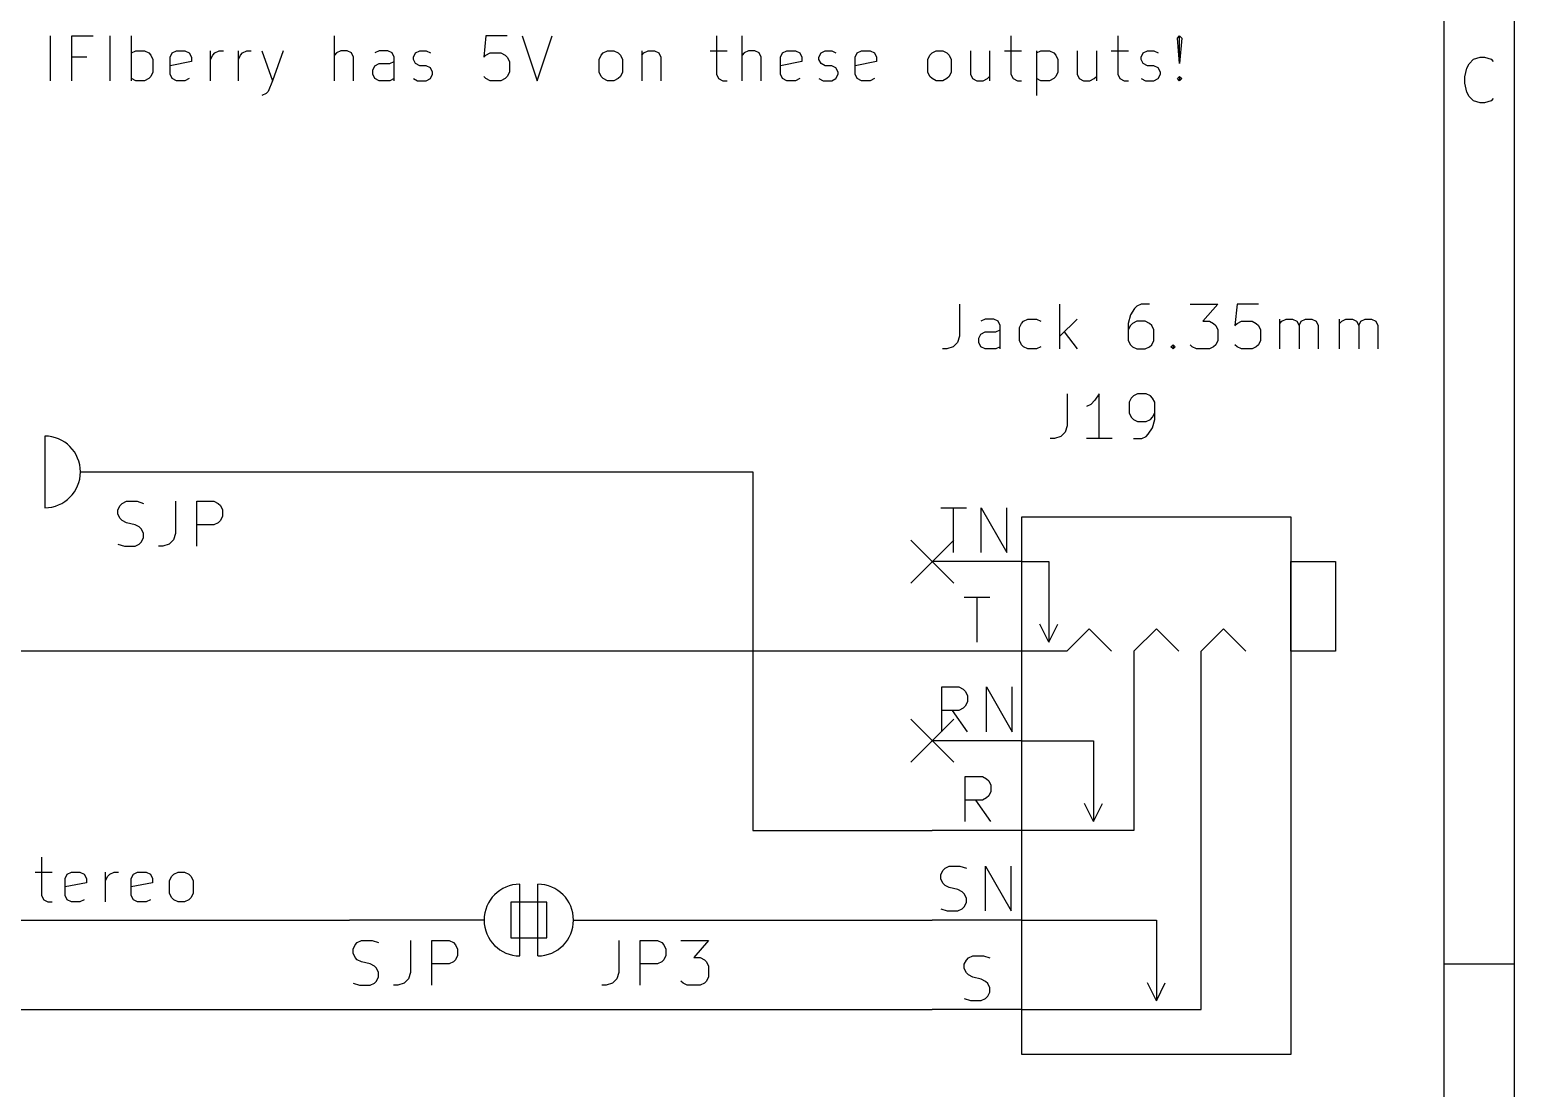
# Model space of a CAD drawing. Header units: millimetres. Extents: x 10 to 287, y -200 to -10.
# Drawn here: x 244.94 to 287, y -163.52 to -133.52 of the extents above; entities that cross this region are included whole.
import ezdxf

# ---------------------------------------------------------------- set-up
doc = ezdxf.new("R2010")
doc.units = ezdxf.units.MM
for name, color, linetype in [('BLUE', 174, 'CONTINUOUS'), ('GREENSIXTYFIVE', 129, 'CONTINUOUS'), ('LIGHTBLUE', 172, 'CONTINUOUS'), ('LIGHTGREEN', 92, 'CONTINUOUS'), ('LIGHTRED', 12, 'CONTINUOUS'), ('RED', 14, 'CONTINUOUS'), ('REDSIX', 19, 'CONTINUOUS'), ('WHITE', 250, 'CONTINUOUS')]:
    doc.layers.add(name, color=color, linetype=linetype)

msp = doc.modelspace()

# ---------------------------------------------------------------- linework, layer by layer
at = {"layer": 'BLUE', "linetype": 'CONTINUOUS'}
for p, q in [((269.9004, -147.9804), (271.1196, -149.1996)), ((271.1196, -147.9804), (269.9004, -149.1996)), ((269.9004, -153.0604), (271.1196, -154.2796)), ((271.1196, -153.0604), (269.9004, -154.2796))]:
    msp.add_line(p, q, dxfattribs=at)
at = {"layer": 'GREENSIXTYFIVE', "linetype": 'CONTINUOUS'}
for p, q in [((271.2864, -141.2951), (271.2864, -142.2023)), ((274.1287, -142.5651), (274.1287, -141.2951)), ((276.4268, -141.2951), (276.3059, -141.3556)), ((276.6687, -141.2951), (276.4268, -141.2951)), ((277.8178, -141.2951), (278.604, -141.2951)), ((278.604, -141.2951), (278.1806, -141.7789)), ((279.1482, -141.2951), (279.0878, -141.8999)), ((279.753, -141.2951), (279.1482, -141.2951)), ((272.0121, -141.7185), (271.8911, -141.7789)), ((272.254, -141.7185), (272.0121, -141.7185)), ((272.3749, -141.7789), (272.254, -141.7185)), ((273.1006, -141.7789), (273.2216, -141.7185)), ((273.2216, -141.7185), (273.4635, -141.7185)), ((273.4635, -141.7185), (273.5844, -141.7789)), ((274.6125, -141.7185), (274.1287, -142.2023)), ((276.1244, -141.5975), (276.064, -141.8394)), ((276.2454, -141.4161), (276.1244, -141.5975)), ((276.3059, -141.3556), (276.2454, -141.4161)), ((280.3577, -142.5651), (280.3577, -141.7185)), ((280.4182, -141.7789), (280.5392, -141.7185)), ((280.5392, -141.7185), (280.7206, -141.7185)), ((280.7206, -141.7185), (280.8415, -141.7789)), ((280.9625, -141.7789), (281.0834, -141.7185)), ((281.0834, -141.7185), (281.2649, -141.7185)), ((281.2649, -141.7185), (281.3858, -141.7789)), ((282.051, -142.5651), (282.051, -141.7185)), ((282.1115, -141.7789), (282.2325, -141.7185)), ((282.2325, -141.7185), (282.4139, -141.7185)), ((282.4139, -141.7185), (282.5348, -141.7789)), ((282.6558, -141.7789), (282.7767, -141.7185)), ((282.7767, -141.7185), (282.9582, -141.7185)), ((282.9582, -141.7185), (283.0791, -141.7789)), ((271.8307, -142.2627), (271.8911, -142.1418)), ((271.8911, -142.1418), (272.0121, -142.0813)), ((272.0121, -142.0813), (272.3145, -142.0813)), ((272.3145, -142.0813), (272.4354, -142.0208)), ((272.4354, -141.8999), (272.3749, -141.7789)), ((272.4354, -142.5651), (272.4354, -141.8999)), ((272.9797, -141.9604), (273.0401, -141.8394)), ((272.9797, -142.3232), (272.9797, -141.9604)), ((273.0401, -141.8394), (273.1006, -141.7789)), ((274.2497, -142.0813), (274.6125, -142.5651)), ((276.064, -141.8394), (276.064, -142.3232)), ((276.1244, -141.8999), (276.064, -142.0208)), ((276.1849, -141.8394), (276.1244, -141.8999)), ((276.3059, -141.7789), (276.1849, -141.8394)), ((276.5478, -141.7789), (276.3059, -141.7789)), ((276.6687, -141.8394), (276.5478, -141.7789)), ((276.7292, -141.8999), (276.6687, -141.8394)), ((276.7897, -142.0208), (276.7292, -141.8999)), ((276.7897, -142.3232), (276.7897, -142.0208)), ((278.1806, -141.7789), (278.3621, -141.7789)), ((278.3621, -141.7789), (278.483, -141.8394)), ((278.483, -141.8394), (278.5435, -141.8999)), ((278.5435, -141.8999), (278.604, -142.0208)), ((278.604, -142.0208), (278.604, -142.3232)), ((279.0878, -141.8999), (279.1482, -141.8394)), ((279.1482, -141.8394), (279.2692, -141.7789)), ((279.2692, -141.7789), (279.5716, -141.7789)), ((279.5716, -141.7789), (279.6925, -141.8394)), ((279.6925, -141.8394), (279.753, -141.8999)), ((279.753, -141.8999), (279.8135, -142.0208)), ((279.8135, -142.0208), (279.8135, -142.3232)), ((280.3577, -141.8394), (280.4182, -141.7789)), ((280.8415, -141.7789), (280.902, -141.8999)), ((280.902, -141.8999), (280.9625, -141.7789)), ((280.902, -141.8999), (280.902, -142.5651)), ((281.3858, -141.7789), (281.4463, -141.8999)), ((281.4463, -141.8999), (281.4463, -142.5651)), ((282.051, -141.8394), (282.1115, -141.7789)), ((282.5348, -141.7789), (282.5953, -141.8999)), ((282.5953, -141.8999), (282.6558, -141.7789)), ((282.5953, -141.8999), (282.5953, -142.5651)), ((283.0791, -141.7789), (283.1396, -141.8999)), ((283.1396, -141.8999), (283.1396, -142.5651)), ((270.9235, -142.5651), (270.8026, -142.5651)), ((271.105, -142.5047), (270.9235, -142.5651)), ((271.2259, -142.3837), (271.105, -142.5047)), ((271.2864, -142.2023), (271.2259, -142.3837)), ((271.8307, -142.3837), (271.8307, -142.2627)), ((271.8911, -142.5047), (271.8307, -142.3837)), ((272.0121, -142.5651), (271.8911, -142.5047)), ((272.3145, -142.5651), (272.0121, -142.5651)), ((272.4354, -142.5047), (272.3145, -142.5651)), ((273.0401, -142.4442), (272.9797, -142.3232)), ((273.1006, -142.5047), (273.0401, -142.4442)), ((273.2216, -142.5651), (273.1006, -142.5047)), ((273.4635, -142.5651), (273.2216, -142.5651)), ((273.5844, -142.5047), (273.4635, -142.5651)), ((276.064, -142.3232), (276.1244, -142.4442)), ((276.1244, -142.4442), (276.1849, -142.5047)), ((276.1849, -142.5047), (276.3059, -142.5651)), ((276.3059, -142.5651), (276.5478, -142.5651)), ((276.5478, -142.5651), (276.6687, -142.5047)), ((276.6687, -142.5047), (276.7292, -142.4442)), ((276.7292, -142.4442), (276.7897, -142.3232)), ((277.2735, -142.5047), (277.3339, -142.4442)), ((277.3339, -142.5651), (277.2735, -142.5047)), ((277.3339, -142.4442), (277.3944, -142.5047)), ((277.3339, -142.4442), (277.3339, -142.5651)), ((277.3944, -142.5047), (277.3339, -142.5651)), ((277.8783, -142.5047), (277.8178, -142.4442)), ((277.9992, -142.5651), (277.8783, -142.5047)), ((278.3621, -142.5651), (277.9992, -142.5651)), ((278.483, -142.5047), (278.3621, -142.5651)), ((278.5435, -142.4442), (278.483, -142.5047)), ((278.604, -142.3232), (278.5435, -142.4442)), ((279.1482, -142.5047), (279.0878, -142.4442)), ((279.2692, -142.5651), (279.1482, -142.5047)), ((279.5716, -142.5651), (279.2692, -142.5651)), ((279.6925, -142.5047), (279.5716, -142.5651)), ((279.753, -142.4442), (279.6925, -142.5047)), ((279.8135, -142.3232), (279.753, -142.4442)), ((274.3344, -143.8351), (274.3344, -144.7423)), ((275.2415, -143.8351), (275.1206, -144.0166)), ((275.2415, -145.1051), (275.2415, -143.8351)), ((276.3301, -143.8351), (276.2091, -143.8956)), ((276.572, -143.8351), (276.3301, -143.8351)), ((276.6929, -143.8956), (276.572, -143.8351)), ((274.9996, -144.1375), (274.8787, -144.198)), ((275.1206, -144.0166), (274.9996, -144.1375)), ((276.1486, -143.9561), (276.0882, -144.077)), ((276.0882, -144.077), (276.0882, -144.3794)), ((276.2091, -143.8956), (276.1486, -143.9561)), ((276.7534, -143.9561), (276.6929, -143.8956)), ((276.8139, -144.077), (276.7534, -143.9561)), ((276.8139, -144.5608), (276.8139, -144.077)), ((276.0882, -144.3794), (276.1486, -144.5004)), ((276.1486, -144.5004), (276.2091, -144.5608)), ((276.2091, -144.5608), (276.3301, -144.6213)), ((276.3301, -144.6213), (276.572, -144.6213)), ((276.572, -144.6213), (276.6929, -144.5608)), ((276.6929, -144.5608), (276.7534, -144.5004)), ((276.7534, -144.5004), (276.8139, -144.3794)), ((276.7534, -144.8027), (276.8139, -144.5608)), ((273.9715, -145.1051), (273.8506, -145.1051)), ((274.153, -145.0447), (273.9715, -145.1051)), ((274.2739, -144.9237), (274.153, -145.0447)), ((274.3344, -144.7423), (274.2739, -144.9237)), ((275.6044, -145.1051), (274.8787, -145.1051)), ((276.2091, -145.1051), (276.451, -145.1051)), ((276.451, -145.1051), (276.572, -145.0447)), ((276.572, -145.0447), (276.6324, -144.9842)), ((276.6324, -144.9842), (276.7534, -144.8027)), ((247.4384, -147.1251), (247.4988, -147.0042)), ((247.4384, -147.2461), (247.4384, -147.1251)), ((247.4988, -147.0042), (247.5593, -146.9437)), ((247.5593, -146.9437), (247.6803, -146.8832)), ((247.6803, -146.8832), (247.9826, -146.8832)), ((247.9826, -146.8832), (248.1641, -146.9437)), ((249.0712, -146.8832), (249.0712, -147.7904)), ((249.6759, -148.1532), (249.6759, -146.8832)), ((249.6759, -146.8832), (250.1597, -146.8832)), ((250.1597, -146.8832), (250.2807, -146.9437)), ((250.2807, -146.9437), (250.3412, -147.0042)), ((250.3412, -147.0042), (250.4016, -147.1251)), ((250.4016, -147.1251), (250.4016, -147.3066)), ((247.4988, -147.367), (247.4384, -147.2461)), ((247.5593, -147.4275), (247.4988, -147.367)), ((247.6803, -147.488), (247.5593, -147.4275)), ((247.9222, -147.5485), (247.6803, -147.488)), ((248.0431, -147.6089), (247.9222, -147.5485)), ((248.1036, -147.6694), (248.0431, -147.6089)), ((250.1597, -147.5485), (249.6759, -147.5485)), ((250.2807, -147.488), (250.1597, -147.5485)), ((250.3412, -147.4275), (250.2807, -147.488)), ((250.4016, -147.3066), (250.3412, -147.4275)), ((248.0431, -148.0928), (248.1036, -148.0323)), ((248.1641, -147.7904), (248.1036, -147.6694)), ((248.1036, -148.0323), (248.1641, -147.9113)), ((248.1641, -147.9113), (248.1641, -147.7904)), ((249.0107, -147.9718), (248.8898, -148.0928)), ((249.0712, -147.7904), (249.0107, -147.9718)), ((247.4384, -148.0928), (247.6198, -148.1532)), ((247.6198, -148.1532), (247.9222, -148.1532)), ((247.9222, -148.1532), (248.0431, -148.0928)), ((248.7083, -148.1532), (248.5874, -148.1532)), ((248.8898, -148.0928), (248.7083, -148.1532)), ((254.1595, -159.4501), (254.22, -159.3896)), ((254.22, -159.3896), (254.341, -159.3291)), ((254.341, -159.3291), (254.6433, -159.3291)), ((254.6433, -159.3291), (254.8248, -159.3896)), ((255.7319, -159.3291), (255.7319, -160.2363)), ((256.3366, -160.5991), (256.3366, -159.3291)), ((256.3366, -159.3291), (256.8204, -159.3291)), ((256.8204, -159.3291), (256.9414, -159.3896)), ((256.9414, -159.3896), (257.0019, -159.4501)), ((261.6344, -159.3291), (261.6344, -160.2363)), ((262.2391, -160.5991), (262.2391, -159.3291)), ((262.2391, -159.3291), (262.7229, -159.3291)), ((262.7229, -159.3291), (262.8439, -159.3896)), ((262.8439, -159.3896), (262.9044, -159.4501)), ((263.3882, -159.3291), (264.1744, -159.3291)), ((264.1744, -159.3291), (263.751, -159.8129)), ((254.0991, -159.571), (254.1595, -159.4501)), ((254.0991, -159.692), (254.0991, -159.571)), ((254.1595, -159.8129), (254.0991, -159.692)), ((254.22, -159.8734), (254.1595, -159.8129)), ((257.0019, -159.4501), (257.0623, -159.571)), ((257.0623, -159.7525), (257.0019, -159.8734)), ((257.0623, -159.571), (257.0623, -159.7525)), ((262.9044, -159.4501), (262.9648, -159.571)), ((262.9648, -159.7525), (262.9044, -159.8734)), ((262.9648, -159.571), (262.9648, -159.7525)), ((263.751, -159.8129), (263.9325, -159.8129)), ((263.9325, -159.8129), (264.0534, -159.8734)), ((254.341, -159.9339), (254.22, -159.8734)), ((254.5829, -159.9944), (254.341, -159.9339)), ((254.7038, -160.0548), (254.5829, -159.9944)), ((254.7643, -160.1153), (254.7038, -160.0548)), ((254.8248, -160.2363), (254.7643, -160.1153)), ((254.8248, -160.3572), (254.8248, -160.2363)), ((255.7319, -160.2363), (255.6714, -160.4177)), ((256.8204, -159.9944), (256.3366, -159.9944)), ((256.9414, -159.9339), (256.8204, -159.9944)), ((257.0019, -159.8734), (256.9414, -159.9339)), ((261.6344, -160.2363), (261.5739, -160.4177)), ((262.7229, -159.9944), (262.2391, -159.9944)), ((262.8439, -159.9339), (262.7229, -159.9944)), ((262.9044, -159.8734), (262.8439, -159.9339)), ((264.0534, -159.8734), (264.1139, -159.9339)), ((264.1139, -159.9339), (264.1744, -160.0548)), ((264.1744, -160.0548), (264.1744, -160.3572)), ((254.0991, -160.5387), (254.2805, -160.5991)), ((254.2805, -160.5991), (254.5829, -160.5991)), ((254.5829, -160.5991), (254.7038, -160.5387)), ((254.7038, -160.5387), (254.7643, -160.4782)), ((254.7643, -160.4782), (254.8248, -160.3572)), ((255.369, -160.5991), (255.2481, -160.5991)), ((255.5505, -160.5387), (255.369, -160.5991)), ((255.6714, -160.4177), (255.5505, -160.5387)), ((261.2715, -160.5991), (261.1506, -160.5991)), ((261.453, -160.5387), (261.2715, -160.5991)), ((261.5739, -160.4177), (261.453, -160.5387)), ((263.4487, -160.5387), (263.3882, -160.4782)), ((263.5696, -160.5991), (263.4487, -160.5387)), ((263.9325, -160.5991), (263.5696, -160.5991)), ((264.0534, -160.5387), (263.9325, -160.5991)), ((264.1139, -160.4782), (264.0534, -160.5387)), ((264.1744, -160.3572), (264.1139, -160.4782))]:
    msp.add_line(p, q, dxfattribs=at)
at = {"layer": 'LIGHTBLUE', "linetype": 'CONTINUOUS'}
for p, q in [((245.5274, -134.9618), (245.5274, -133.6918)), ((246.1322, -134.9618), (246.1322, -133.6918)), ((246.1322, -133.6918), (246.737, -133.6918)), ((247.2208, -134.9618), (247.2208, -133.6918)), ((247.8256, -134.9618), (247.8256, -133.6918)), ((253.5708, -134.9618), (253.5708, -133.6918)), ((257.8645, -133.6918), (257.8041, -134.2966)), ((258.4693, -133.6918), (257.8645, -133.6918)), ((258.8926, -133.6918), (259.3159, -134.9618)), ((259.3159, -134.9618), (259.7393, -133.6918)), ((264.3958, -133.6918), (264.3958, -134.7804)), ((265.1215, -134.9618), (265.1215, -133.6918)), ((272.7414, -133.6918), (272.7414, -134.7804)), ((275.7651, -133.6918), (275.7651, -134.7804)), ((277.4585, -133.7523), (277.5189, -133.6918)), ((277.5189, -134.478), (277.4585, -133.7523)), ((277.5189, -133.6918), (277.5794, -133.7523)), ((277.5189, -134.478), (277.5189, -133.6918)), ((277.5794, -133.7523), (277.5189, -134.478)), ((247.8256, -134.1756), (247.9466, -134.1152)), ((247.9466, -134.1152), (248.1885, -134.1152)), ((248.1885, -134.1152), (248.3094, -134.1756)), ((248.3094, -134.1756), (248.3699, -134.2361)), ((248.9142, -134.2966), (248.9746, -134.1756)), ((248.9746, -134.1756), (249.0956, -134.1152)), ((249.0956, -134.1152), (249.3375, -134.1152)), ((249.3375, -134.1152), (249.4584, -134.1756)), ((249.4584, -134.1756), (249.5189, -134.2966)), ((250.0632, -134.9618), (250.0632, -134.1152)), ((250.1237, -134.2361), (250.1842, -134.1756)), ((250.1842, -134.1756), (250.3051, -134.1152)), ((250.3051, -134.1152), (250.4261, -134.1152)), ((250.8494, -134.9618), (250.8494, -134.1152)), ((250.9099, -134.2361), (250.9704, -134.1756)), ((250.9704, -134.1756), (251.0913, -134.1152)), ((251.0913, -134.1152), (251.2123, -134.1152)), ((251.5147, -134.1152), (251.8171, -134.9618)), ((252.1194, -134.1152), (251.8171, -134.9618)), ((253.6313, -134.1756), (253.5708, -134.2361)), ((253.7523, -134.1152), (253.6313, -134.1756)), ((253.9337, -134.1152), (253.7523, -134.1152)), ((254.0546, -134.1756), (253.9337, -134.1152)), ((254.1151, -134.2966), (254.0546, -134.1756)), ((254.8408, -134.1152), (254.7198, -134.1756)), ((255.0827, -134.1152), (254.8408, -134.1152)), ((255.2036, -134.1756), (255.0827, -134.1152)), ((255.2641, -134.2966), (255.2036, -134.1756)), ((255.8084, -134.2966), (255.8688, -134.1756)), ((255.8688, -134.1756), (255.9898, -134.1152)), ((255.9898, -134.1152), (256.1712, -134.1152)), ((256.1712, -134.1152), (256.2922, -134.1756)), ((257.8645, -134.2361), (257.9855, -134.1756)), ((257.9855, -134.1756), (258.2879, -134.1756)), ((258.2879, -134.1756), (258.4088, -134.2361)), ((261.1302, -134.2361), (261.1907, -134.1756)), ((261.1907, -134.1756), (261.3117, -134.1152)), ((261.3117, -134.1152), (261.4931, -134.1152)), ((261.4931, -134.1152), (261.614, -134.1756)), ((261.614, -134.1756), (261.6745, -134.2361)), ((262.2792, -134.1152), (262.2792, -134.9618)), ((262.2792, -134.2361), (262.3397, -134.1756)), ((262.3397, -134.1756), (262.4607, -134.1152)), ((262.4607, -134.1152), (262.6421, -134.1152)), ((262.6421, -134.1152), (262.763, -134.1756)), ((262.763, -134.1756), (262.8235, -134.2966)), ((264.2144, -134.1152), (264.6982, -134.1152)), ((265.182, -134.1756), (265.1215, -134.2361)), ((265.303, -134.1152), (265.182, -134.1756)), ((265.4844, -134.1152), (265.303, -134.1152)), ((265.6053, -134.1756), (265.4844, -134.1152)), ((265.6658, -134.2966), (265.6053, -134.1756)), ((266.2101, -134.2966), (266.2705, -134.1756)), ((266.2705, -134.1756), (266.3915, -134.1152)), ((266.3915, -134.1152), (266.6334, -134.1152)), ((266.6334, -134.1152), (266.7543, -134.1756)), ((266.7543, -134.1756), (266.8148, -134.2966)), ((267.2987, -134.2966), (267.3591, -134.1756)), ((267.3591, -134.1756), (267.4801, -134.1152)), ((267.4801, -134.1152), (267.6615, -134.1152)), ((267.6615, -134.1152), (267.7825, -134.1756)), ((268.3268, -134.2966), (268.3872, -134.1756)), ((268.3872, -134.1756), (268.5082, -134.1152)), ((268.5082, -134.1152), (268.7501, -134.1152)), ((268.7501, -134.1152), (268.871, -134.1756)), ((268.871, -134.1756), (268.9315, -134.2966)), ((270.4434, -134.2361), (270.5039, -134.1756)), ((270.5039, -134.1756), (270.6249, -134.1152)), ((270.6249, -134.1152), (270.8063, -134.1152)), ((270.8063, -134.1152), (270.9272, -134.1756)), ((270.9272, -134.1756), (270.9877, -134.2361)), ((271.5924, -134.1152), (271.5924, -134.7804)), ((272.1367, -134.1152), (272.1367, -134.9618)), ((272.56, -134.1152), (273.0438, -134.1152)), ((273.4671, -134.1152), (273.4671, -135.3852)), ((273.4671, -134.1756), (273.5881, -134.1152)), ((273.5881, -134.1152), (273.83, -134.1152)), ((273.83, -134.1152), (273.9509, -134.1756)), ((273.9509, -134.1756), (274.0114, -134.2361)), ((274.6161, -134.1152), (274.6161, -134.7804)), ((275.1604, -134.1152), (275.1604, -134.9618)), ((275.5837, -134.1152), (276.0675, -134.1152)), ((276.4304, -134.2966), (276.4908, -134.1756)), ((276.4908, -134.1756), (276.6118, -134.1152)), ((276.6118, -134.1152), (276.7932, -134.1152)), ((276.7932, -134.1152), (276.9142, -134.1756)), ((246.5556, -134.2966), (246.1322, -134.2966)), ((248.3699, -134.2361), (248.4304, -134.3571)), ((248.4304, -134.3571), (248.4304, -134.7199)), ((248.9142, -134.7804), (248.9142, -134.2966)), ((249.5189, -134.4175), (248.9142, -134.5385)), ((249.5189, -134.2966), (249.5189, -134.4175)), ((250.0632, -134.3571), (250.1237, -134.2361)), ((250.8494, -134.3571), (250.9099, -134.2361)), ((254.1151, -134.9618), (254.1151, -134.2966)), ((254.6594, -134.6594), (254.7198, -134.5385)), ((254.7198, -134.5385), (254.8408, -134.478)), ((254.8408, -134.478), (255.1432, -134.478)), ((255.1432, -134.478), (255.2641, -134.4175)), ((255.2641, -134.9618), (255.2641, -134.2966)), ((255.8084, -134.3571), (255.8084, -134.2966)), ((255.8688, -134.478), (255.8084, -134.3571)), ((255.9898, -134.5385), (255.8688, -134.478)), ((256.1712, -134.5385), (255.9898, -134.5385)), ((256.2922, -134.599), (256.1712, -134.5385)), ((256.3526, -134.7199), (256.2922, -134.599)), ((257.8041, -134.2966), (257.8645, -134.2361)), ((258.4088, -134.2361), (258.4693, -134.2966)), ((258.4693, -134.2966), (258.5298, -134.4175)), ((258.5298, -134.4175), (258.5298, -134.7199)), ((261.0698, -134.3571), (261.1302, -134.2361)), ((261.0698, -134.7199), (261.0698, -134.3571)), ((261.6745, -134.2361), (261.735, -134.3571)), ((261.735, -134.3571), (261.735, -134.7199)), ((262.8235, -134.2966), (262.8235, -134.9618)), ((265.6658, -134.9618), (265.6658, -134.2966)), ((266.2101, -134.7804), (266.2101, -134.2966)), ((266.8148, -134.4175), (266.2101, -134.5385)), ((266.8148, -134.2966), (266.8148, -134.4175)), ((267.2987, -134.3571), (267.2987, -134.2966)), ((267.3591, -134.478), (267.2987, -134.3571)), ((267.4801, -134.5385), (267.3591, -134.478)), ((267.6615, -134.5385), (267.4801, -134.5385)), ((267.7825, -134.599), (267.6615, -134.5385)), ((267.8429, -134.7199), (267.7825, -134.599)), ((268.3268, -134.7804), (268.3268, -134.2966)), ((268.9315, -134.4175), (268.3268, -134.5385)), ((268.9315, -134.2966), (268.9315, -134.4175)), ((270.383, -134.3571), (270.4434, -134.2361)), ((270.383, -134.7199), (270.383, -134.3571)), ((270.9877, -134.2361), (271.0482, -134.3571)), ((271.0482, -134.3571), (271.0482, -134.7199)), ((274.0114, -134.2361), (274.0719, -134.3571)), ((274.0719, -134.3571), (274.0719, -134.7199)), ((276.4304, -134.3571), (276.4304, -134.2966)), ((276.4908, -134.478), (276.4304, -134.3571)), ((276.6118, -134.5385), (276.4908, -134.478)), ((276.7932, -134.5385), (276.6118, -134.5385)), ((276.9142, -134.599), (276.7932, -134.5385)), ((276.9746, -134.7199), (276.9142, -134.599)), ((247.9466, -134.9618), (247.8256, -134.9014)), ((248.1885, -134.9618), (247.9466, -134.9618)), ((248.3094, -134.9014), (248.1885, -134.9618)), ((248.3699, -134.8409), (248.3094, -134.9014)), ((248.4304, -134.7199), (248.3699, -134.8409)), ((248.9746, -134.9014), (248.9142, -134.7804)), ((249.0956, -134.9618), (248.9746, -134.9014)), ((249.3375, -134.9618), (249.0956, -134.9618)), ((249.4584, -134.9014), (249.3375, -134.9618)), ((251.8171, -134.9618), (251.6961, -135.2642)), ((254.6594, -134.7804), (254.6594, -134.6594)), ((254.7198, -134.9014), (254.6594, -134.7804)), ((254.8408, -134.9618), (254.7198, -134.9014)), ((255.1432, -134.9618), (254.8408, -134.9618)), ((255.2641, -134.9014), (255.1432, -134.9618)), ((255.8084, -134.9014), (255.9293, -134.9618)), ((255.9293, -134.9618), (256.1712, -134.9618)), ((256.1712, -134.9618), (256.2922, -134.9014)), ((256.2922, -134.9014), (256.3526, -134.7804)), ((256.3526, -134.7804), (256.3526, -134.7199)), ((257.8645, -134.9014), (257.8041, -134.8409)), ((257.9855, -134.9618), (257.8645, -134.9014)), ((258.2879, -134.9618), (257.9855, -134.9618)), ((258.4088, -134.9014), (258.2879, -134.9618)), ((258.4693, -134.8409), (258.4088, -134.9014)), ((258.5298, -134.7199), (258.4693, -134.8409)), ((261.1302, -134.8409), (261.0698, -134.7199)), ((261.1907, -134.9014), (261.1302, -134.8409)), ((261.3117, -134.9618), (261.1907, -134.9014)), ((261.4931, -134.9618), (261.3117, -134.9618)), ((261.614, -134.9014), (261.4931, -134.9618)), ((261.6745, -134.8409), (261.614, -134.9014)), ((261.735, -134.7199), (261.6745, -134.8409)), ((264.3958, -134.7804), (264.4563, -134.9014)), ((264.4563, -134.9014), (264.5773, -134.9618)), ((264.5773, -134.9618), (264.6982, -134.9618)), ((266.2705, -134.9014), (266.2101, -134.7804)), ((266.3915, -134.9618), (266.2705, -134.9014)), ((266.6334, -134.9618), (266.3915, -134.9618)), ((266.7543, -134.9014), (266.6334, -134.9618)), ((267.2987, -134.9014), (267.4196, -134.9618)), ((267.4196, -134.9618), (267.6615, -134.9618)), ((267.6615, -134.9618), (267.7825, -134.9014)), ((267.7825, -134.9014), (267.8429, -134.7804)), ((267.8429, -134.7804), (267.8429, -134.7199)), ((268.3872, -134.9014), (268.3268, -134.7804)), ((268.5082, -134.9618), (268.3872, -134.9014)), ((268.7501, -134.9618), (268.5082, -134.9618)), ((268.871, -134.9014), (268.7501, -134.9618)), ((270.4434, -134.8409), (270.383, -134.7199)), ((270.5039, -134.9014), (270.4434, -134.8409)), ((270.6249, -134.9618), (270.5039, -134.9014)), ((270.8063, -134.9618), (270.6249, -134.9618)), ((270.9272, -134.9014), (270.8063, -134.9618)), ((270.9877, -134.8409), (270.9272, -134.9014)), ((271.0482, -134.7199), (270.9877, -134.8409)), ((271.5924, -134.7804), (271.6529, -134.9014)), ((271.6529, -134.9014), (271.7739, -134.9618)), ((271.7739, -134.9618), (271.9553, -134.9618)), ((271.9553, -134.9618), (272.0762, -134.9014)), ((272.0762, -134.9014), (272.1367, -134.8409)), ((272.7414, -134.7804), (272.8019, -134.9014)), ((272.8019, -134.9014), (272.9229, -134.9618)), ((272.9229, -134.9618), (273.0438, -134.9618)), ((273.5881, -134.9618), (273.4671, -134.9014)), ((273.83, -134.9618), (273.5881, -134.9618)), ((273.9509, -134.9014), (273.83, -134.9618)), ((274.0114, -134.8409), (273.9509, -134.9014)), ((274.0719, -134.7199), (274.0114, -134.8409)), ((274.6161, -134.7804), (274.6766, -134.9014)), ((274.6766, -134.9014), (274.7976, -134.9618)), ((274.7976, -134.9618), (274.979, -134.9618)), ((274.979, -134.9618), (275.0999, -134.9014)), ((275.0999, -134.9014), (275.1604, -134.8409)), ((275.7651, -134.7804), (275.8256, -134.9014)), ((275.8256, -134.9014), (275.9466, -134.9618)), ((275.9466, -134.9618), (276.0675, -134.9618)), ((276.4304, -134.9014), (276.5513, -134.9618)), ((276.5513, -134.9618), (276.7932, -134.9618)), ((276.7932, -134.9618), (276.9142, -134.9014)), ((276.9142, -134.9014), (276.9746, -134.7804)), ((276.9746, -134.7804), (276.9746, -134.7199)), ((277.4585, -134.9014), (277.5189, -134.8409)), ((277.5189, -134.9618), (277.4585, -134.9014)), ((277.5189, -134.8409), (277.5794, -134.9014)), ((277.5189, -134.8409), (277.5189, -134.9618)), ((277.5794, -134.9014), (277.5189, -134.9618)), ((251.6356, -135.3247), (251.5147, -135.3852)), ((251.6961, -135.2642), (251.6356, -135.3247))]:
    msp.add_line(p, q, dxfattribs=at)
at = {"layer": 'LIGHTGREEN', "linetype": 'CONTINUOUS'}
for p, q in [((250.19, -146.05), (265.43, -146.05)), ((265.43, -146.05), (265.43, -156.21)), ((270.51, -151.13), (224.79, -151.13)), ((265.43, -156.21), (270.51, -156.21)), ((233.68, -158.75), (254, -158.75)), ((264.16, -158.75), (270.51, -158.75)), ((228.6, -161.29), (270.51, -161.29))]:
    msp.add_line(p, q, dxfattribs=at)
at = {"layer": 'LIGHTRED', "linetype": 'CONTINUOUS'}
for p, q in [((270.7519, -147.0629), (271.4776, -147.0629)), ((271.1148, -148.3329), (271.1148, -147.0629)), ((271.9009, -148.3329), (271.9009, -147.0629)), ((271.9009, -147.0629), (272.6266, -148.3329)), ((272.6266, -148.3329), (272.6266, -147.0629)), ((271.4171, -149.6029), (272.1428, -149.6029)), ((271.78, -150.8729), (271.78, -149.6029)), ((270.7821, -153.4129), (270.7821, -152.1429)), ((270.7821, -152.1429), (271.2659, -152.1429)), ((271.2659, -152.1429), (271.3869, -152.2034)), ((271.3869, -152.2034), (271.4474, -152.2639)), ((271.4474, -152.2639), (271.5078, -152.3848)), ((272.0521, -153.4129), (272.0521, -152.1429)), ((272.0521, -152.1429), (272.7778, -153.4129)), ((272.7778, -153.4129), (272.7778, -152.1429)), ((271.4474, -152.6872), (271.3869, -152.7477)), ((271.5078, -152.5663), (271.4474, -152.6872)), ((271.5078, -152.3848), (271.5078, -152.5663)), ((271.2659, -152.8082), (270.7821, -152.8082)), ((271.5078, -153.4129), (271.0845, -152.8082)), ((271.3869, -152.7477), (271.2659, -152.8082)), ((271.4473, -155.9529), (271.4473, -154.6829)), ((271.4473, -154.6829), (271.9311, -154.6829)), ((271.9311, -154.6829), (272.0521, -154.7434)), ((272.0521, -154.7434), (272.1126, -154.8039)), ((272.1126, -154.8039), (272.173, -154.9248)), ((272.173, -155.1063), (272.1126, -155.2272)), ((272.173, -154.9248), (272.173, -155.1063)), ((271.9311, -155.3482), (271.4473, -155.3482)), ((272.173, -155.9529), (271.7497, -155.3482)), ((272.0521, -155.2877), (271.9311, -155.3482)), ((272.1126, -155.2272), (272.0521, -155.2877)), ((270.8123, -157.3439), (270.8728, -157.2834)), ((270.8728, -157.2834), (270.9938, -157.2229)), ((270.9938, -157.2229), (271.2961, -157.2229)), ((271.2961, -157.2229), (271.4776, -157.2834)), ((272.0218, -158.4929), (272.0218, -157.2229)), ((272.0218, -157.2229), (272.7475, -158.4929)), ((272.7475, -158.4929), (272.7475, -157.2229)), ((270.7519, -157.4648), (270.8123, -157.3439)), ((270.7519, -157.5858), (270.7519, -157.4648)), ((270.8123, -157.7067), (270.7519, -157.5858)), ((270.8728, -157.7672), (270.8123, -157.7067)), ((270.9938, -157.8277), (270.8728, -157.7672)), ((271.2357, -157.8882), (270.9938, -157.8277)), ((271.3566, -157.9486), (271.2357, -157.8882)), ((271.4171, -158.0091), (271.3566, -157.9486)), ((271.4776, -158.1301), (271.4171, -158.0091)), ((271.4776, -158.251), (271.4776, -158.1301)), ((270.7519, -158.4325), (270.9333, -158.4929)), ((270.9333, -158.4929), (271.2357, -158.4929)), ((271.2357, -158.4929), (271.3566, -158.4325)), ((271.3566, -158.4325), (271.4171, -158.372)), ((271.4171, -158.372), (271.4776, -158.251)), ((271.4776, -159.8839), (271.5381, -159.8234)), ((271.5381, -159.8234), (271.6591, -159.7629)), ((271.6591, -159.7629), (271.9614, -159.7629)), ((271.9614, -159.7629), (272.1429, -159.8234)), ((271.4172, -160.0048), (271.4776, -159.8839)), ((271.4172, -160.1258), (271.4172, -160.0048)), ((271.4776, -160.2467), (271.4172, -160.1258)), ((271.5381, -160.3072), (271.4776, -160.2467)), ((271.6591, -160.3677), (271.5381, -160.3072)), ((271.901, -160.4282), (271.6591, -160.3677)), ((272.0219, -160.4886), (271.901, -160.4282)), ((272.0824, -160.5491), (272.0219, -160.4886)), ((272.1429, -160.6701), (272.0824, -160.5491)), ((272.1429, -160.791), (272.1429, -160.6701)), ((271.4172, -160.9725), (271.5986, -161.0329)), ((271.5986, -161.0329), (271.901, -161.0329)), ((271.901, -161.0329), (272.0219, -160.9725)), ((272.0219, -160.9725), (272.0824, -160.912)), ((272.0824, -160.912), (272.1429, -160.791))]:
    msp.add_line(p, q, dxfattribs=at)
at = {"layer": 'RED', "linetype": 'CONTINUOUS'}
for p, q in [((287.0022, -10), (287.0022, -200.0072)), ((285.0022, -12), (285.0022, -198.0072)), ((285.5998, -134.8508), (285.6617, -134.6032)), ((285.6617, -134.6032), (285.7236, -134.4794)), ((285.7236, -134.4794), (285.8474, -134.3556)), ((285.8474, -134.3556), (286.0331, -134.2937)), ((286.0331, -134.2937), (286.1569, -134.2937)), ((286.1569, -134.2937), (286.3426, -134.3556)), ((286.3426, -134.3556), (286.4045, -134.4175)), ((285.5998, -135.0365), (285.5998, -134.8508)), ((285.6617, -135.2841), (285.5998, -135.0365)), ((285.7236, -135.4079), (285.6617, -135.2841)), ((285.8474, -135.5318), (285.7236, -135.4079)), ((286.0331, -135.5937), (285.8474, -135.5318)), ((286.1569, -135.5937), (286.0331, -135.5937)), ((286.3426, -135.5318), (286.1569, -135.5937)), ((286.4045, -135.4698), (286.3426, -135.5318)), ((245.364, -145.034), (245.364, -147.066)), ((246.38, -146.05), (250.19, -146.05)), ((273.05, -162.56), (273.05, -147.32)), ((273.05, -147.32), (280.67, -147.32)), ((280.67, -147.32), (280.67, -162.56)), ((273.05, -148.59), (270.51, -148.59)), ((273.05, -148.59), (273.812, -148.59)), ((273.812, -148.59), (273.812, -150.876)), ((280.67, -151.13), (280.67, -148.59)), ((280.67, -148.59), (281.94, -148.59)), ((281.94, -148.59), (281.94, -151.13)), ((273.812, -150.876), (273.558, -150.368)), ((273.812, -150.876), (274.066, -150.368)), ((274.955, -150.495), (274.32, -151.13)), ((275.59, -151.13), (274.955, -150.495)), ((276.86, -150.495), (276.225, -151.13)), ((277.495, -151.13), (276.86, -150.495)), ((278.13, -151.13), (278.765, -150.495)), ((278.765, -150.495), (279.4, -151.13)), ((273.05, -151.13), (270.51, -151.13)), ((274.32, -151.13), (273.05, -151.13)), ((276.225, -151.13), (276.225, -156.21)), ((278.13, -161.29), (278.13, -151.13)), ((281.94, -151.13), (280.67, -151.13)), ((273.05, -153.67), (270.51, -153.67)), ((273.05, -153.67), (275.082, -153.67)), ((275.082, -153.67), (275.082, -155.956)), ((275.082, -155.956), (274.828, -155.448)), ((275.082, -155.956), (275.336, -155.448)), ((273.05, -156.21), (270.51, -156.21)), ((276.225, -156.21), (273.05, -156.21)), ((258.826, -159.766), (258.826, -157.734)), ((259.334, -159.766), (259.334, -157.734)), ((259.588, -158.242), (258.572, -158.242)), ((258.572, -158.242), (258.572, -159.258)), ((259.588, -159.258), (259.588, -158.242)), ((257.81, -158.75), (254, -158.75)), ((260.35, -158.75), (264.16, -158.75)), ((273.05, -158.75), (270.51, -158.75)), ((273.05, -158.75), (276.86, -158.75)), ((276.86, -158.75), (276.86, -161.036)), ((258.572, -159.258), (259.588, -159.258)), ((287.0022, -160), (285.0022, -160)), ((276.86, -161.036), (276.606, -160.528)), ((276.86, -161.036), (277.114, -160.528)), ((273.05, -161.29), (270.51, -161.29)), ((273.05, -161.29), (278.13, -161.29)), ((280.67, -162.56), (273.05, -162.56))]:
    msp.add_line(p, q, dxfattribs=at)
at = {"layer": 'RED'}
for centre, start, end in [((245.36, -146.05), -89.77443, 89.77443), ((258.83, -158.75), -269.77443, -90.22557), ((259.33, -158.75), -89.77443, 89.77443)]:
    msp.add_arc(centre, 1.016, start, end, dxfattribs=at)
at = {"layer": 'REDSIX', "linetype": 'CONTINUOUS'}
for p, q in [((245.2745, -156.9669), (245.2745, -158.0555)), ((245.0931, -157.3903), (245.5769, -157.3903)), ((245.9398, -157.5717), (246.0002, -157.4507)), ((245.9398, -158.0555), (245.9398, -157.5717)), ((246.5445, -157.6926), (245.9398, -157.8136)), ((246.0002, -157.4507), (246.1212, -157.3903)), ((246.1212, -157.3903), (246.3631, -157.3903)), ((246.3631, -157.3903), (246.484, -157.4507)), ((246.484, -157.4507), (246.5445, -157.5717)), ((246.5445, -157.5717), (246.5445, -157.6926)), ((247.0888, -158.2369), (247.0888, -157.3903)), ((247.0888, -157.6322), (247.1493, -157.5112)), ((247.1493, -157.5112), (247.2098, -157.4507)), ((247.2098, -157.4507), (247.3307, -157.3903)), ((247.3307, -157.3903), (247.4517, -157.3903)), ((247.8146, -157.5717), (247.875, -157.4507)), ((247.8146, -158.0555), (247.8146, -157.5717)), ((248.4193, -157.6926), (247.8146, -157.8136)), ((247.875, -157.4507), (247.996, -157.3903)), ((247.996, -157.3903), (248.2379, -157.3903)), ((248.2379, -157.3903), (248.3588, -157.4507)), ((248.3588, -157.4507), (248.4193, -157.5717)), ((248.4193, -157.5717), (248.4193, -157.6926)), ((248.9032, -157.6322), (248.9636, -157.5112)), ((248.9032, -157.995), (248.9032, -157.6322)), ((248.9636, -157.5112), (249.0241, -157.4507)), ((249.0241, -157.4507), (249.1451, -157.3903)), ((249.1451, -157.3903), (249.3265, -157.3903)), ((249.3265, -157.3903), (249.4474, -157.4507)), ((249.4474, -157.4507), (249.5079, -157.5112)), ((249.5079, -157.5112), (249.5684, -157.6322)), ((249.5684, -157.6322), (249.5684, -157.995)), ((245.2745, -158.0555), (245.335, -158.1765)), ((246.0002, -158.1765), (245.9398, -158.0555)), ((247.875, -158.1765), (247.8146, -158.0555)), ((248.9636, -158.116), (248.9032, -157.995)), ((249.0241, -158.1765), (248.9636, -158.116)), ((249.5079, -158.116), (249.4474, -158.1765)), ((249.5684, -157.995), (249.5079, -158.116)), ((245.335, -158.1765), (245.456, -158.2369)), ((245.456, -158.2369), (245.5769, -158.2369)), ((246.1212, -158.2369), (246.0002, -158.1765)), ((246.3631, -158.2369), (246.1212, -158.2369)), ((246.484, -158.1765), (246.3631, -158.2369)), ((247.996, -158.2369), (247.875, -158.1765)), ((248.2379, -158.2369), (247.996, -158.2369)), ((248.3588, -158.1765), (248.2379, -158.2369)), ((249.1451, -158.2369), (249.0241, -158.1765)), ((249.3265, -158.2369), (249.1451, -158.2369)), ((249.4474, -158.1765), (249.3265, -158.2369))]:
    msp.add_line(p, q, dxfattribs=at)
at = {"layer": 'WHITE', "linetype": 'CONTINUOUS'}
for p, q in [((273.05, -162.56), (273.05, -147.32)), ((273.05, -147.32), (280.67, -147.32)), ((280.67, -147.32), (280.67, -162.56)), ((280.67, -162.56), (273.05, -162.56))]:
    msp.add_line(p, q, dxfattribs=at)

doc.saveas('drawing.dxf')
